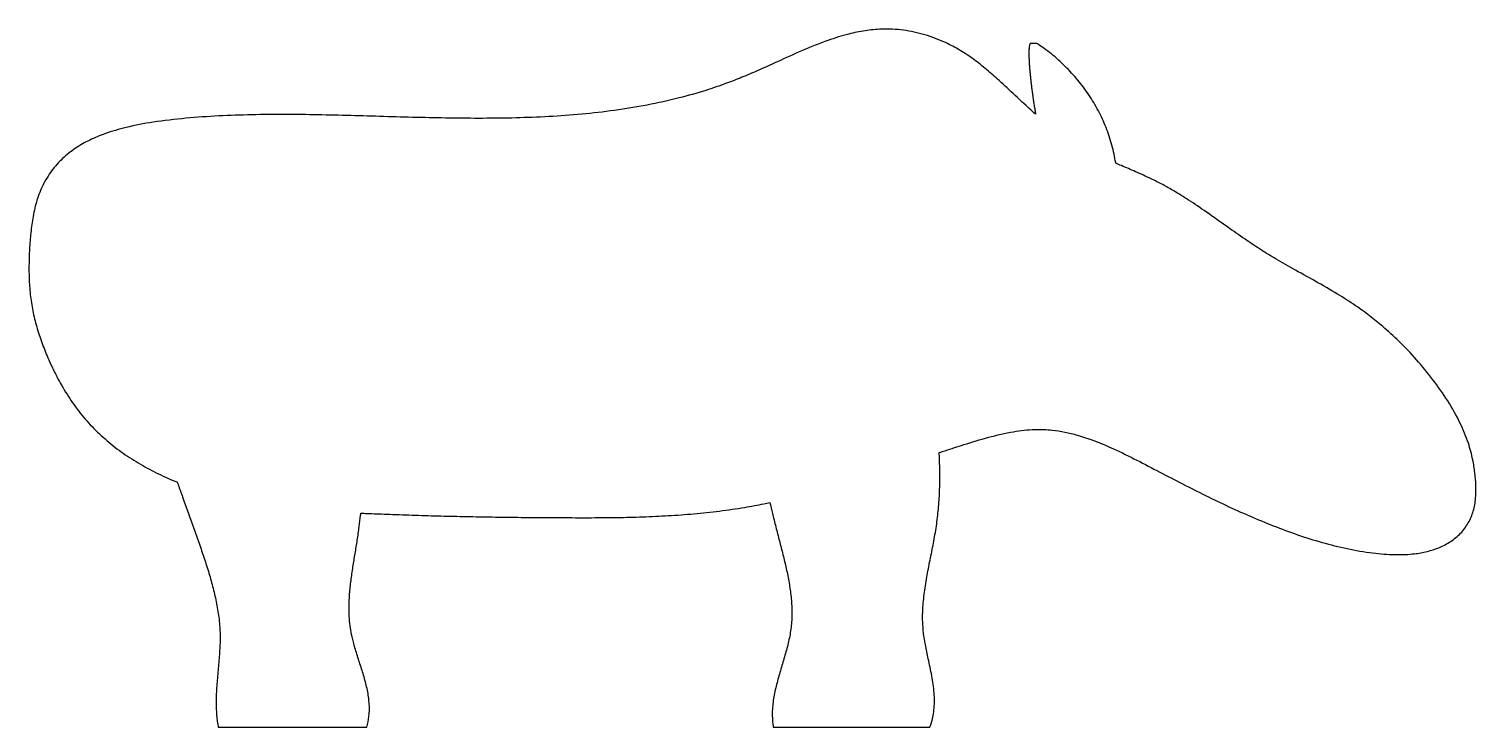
# Model space of a CAD drawing. Header units: millimetres. Extents: x 3 to 294, y 0 to 141.
import ezdxf

# ---------------------------------------------------------------- set-up
doc = ezdxf.new("R2010")
doc.units = ezdxf.units.MM
doc.layers.add('outline', color=7, linetype='Continuous')

msp = doc.modelspace()

# ---------------------------------------------------------------- linework, layer by layer
at = {"layer": 'outline'}
for p, q in [((205.76, 137.72), (204.52, 137.72)), ((40.9, 0), (70.82, 0)), ((152.75, 0), (184.33, 0))]:
    msp.add_line(p, q, dxfattribs=at)
for points, knots in [([(205.6, 123.46), (205.18, 123.84), (203.8, 125.08), (201.38, 127.36), (198.56, 130), (195.79, 132.44), (193.18, 134.51), (190.41, 136.36), (187.15, 138.1), (183.35, 139.56), (179, 140.49), (174.93, 140.68), (171.24, 140.33), (167.62, 139.58), (163.39, 138.25), (158.59, 136.31), (153.88, 134.16), (149.84, 132.32), (146.45, 130.87), (143, 129.52), (138.8, 128.1), (133.47, 126.59), (127.33, 125.23), (120.76, 124.16), (114.15, 123.42), (107.52, 122.94), (100.87, 122.68), (94.21, 122.6), (87.56, 122.65), (80.91, 122.79), (74.26, 122.98), (67.61, 123.18), (60.96, 123.34), (54.31, 123.42), (47.65, 123.36), (41.01, 123.13), (34.37, 122.68), (28.12, 121.97), (22.67, 120.94), (18.4, 119.7), (14.98, 118.3), (12.08, 116.66), (9.47, 114.58), (7.25, 112.09), (5.51, 109.24), (4.3, 106.13), (3.54, 102.89), (3.09, 99.59), (2.85, 96.27), (2.74, 92.95), (2.78, 89.62), (3.07, 86.31), (3.66, 83.03), (4.52, 79.82), (5.61, 76.67), (6.8, 73.79), (7.76, 71.79), (8.27, 70.8), (8.36, 70.63)], [-0.000001, -0.000001, -0.000001, -0.000001, 0.006794, 0.02193, 0.039474, 0.052632, 0.065789, 0.078947, 0.092105, 0.109649, 0.127193, 0.144737, 0.157895, 0.171053, 0.188596, 0.210526, 0.232456, 0.25, 0.263158, 0.276316, 0.29386, 0.315789, 0.342105, 0.368421, 0.394737, 0.421053, 0.447368, 0.473684, 0.5, 0.526316, 0.552632, 0.578947, 0.605263, 0.631579, 0.657895, 0.684211, 0.710526, 0.736842, 0.758772, 0.776316, 0.789474, 0.802632, 0.815789, 0.828947, 0.842105, 0.855263, 0.868421, 0.881579, 0.894737, 0.907895, 0.921053, 0.934211, 0.947368, 0.960526, 0.973684, 0.986842, 0.997592, 1, 1, 1, 1]), ([(204.52, 137.72), (204.51, 137.71), (204.44, 137.58), (204.34, 137.24), (204.28, 136.66), (204.26, 135.91), (204.27, 135.06), (204.3, 134.16), (204.36, 133.26), (204.43, 132.37), (204.51, 131.47), (204.6, 130.58), (204.7, 129.69), (204.81, 128.79), (204.93, 127.9), (205.05, 127.01), (205.18, 126.12), (205.32, 125.24), (205.46, 124.35), (205.56, 123.76), (205.6, 123.46)], [0, 0, 0, 0, 0.002688, 0.03125, 0.072917, 0.125, 0.1875, 0.25, 0.3125, 0.375, 0.4375, 0.5, 0.5625, 0.625, 0.6875, 0.75, 0.8125, 0.875, 0.9375, 1.000019, 1.000019, 1.000019, 1.000019]), ([(221.76, 113.58), (221.76, 113.62), (221.66, 114.23), (221.43, 115.45), (221, 117.23), (220.46, 119.02), (219.83, 120.77), (219.09, 122.49), (218.27, 124.16), (217.35, 125.79), (216.35, 127.36), (215.27, 128.89), (214.12, 130.35), (212.89, 131.76), (211.59, 133.1), (210.24, 134.38), (208.82, 135.6), (207.47, 136.64), (206.44, 137.34), (205.9, 137.65), (205.76, 137.72)], [0.0000003, 0.0000003, 0.0000003, 0.0000003, 0.004086, 0.0625, 0.125, 0.1875, 0.25, 0.3125, 0.375, 0.4375, 0.5, 0.5625, 0.625, 0.6875, 0.75, 0.8125, 0.875, 0.9375, 0.9836325, 1, 1, 1, 1]), ([(186.19, 55.29), (186.58, 55.42), (188.22, 55.96), (191.52, 57.02), (196.1, 58.42), (200.89, 59.55), (205.2, 60.02), (208.67, 59.91), (211.53, 59.47), (214.33, 58.76), (217.62, 57.65), (221.61, 55.96), (226.02, 53.79), (230.62, 51.37), (235.23, 48.97), (239.87, 46.63), (244.56, 44.37), (249.3, 42.25), (254.11, 40.28), (259, 38.5), (263.97, 36.97), (269.02, 35.75), (273.87, 34.96), (278.2, 34.66), (281.67, 34.81), (284.52, 35.31), (287, 36.11), (289.31, 37.32), (291.33, 38.98), (292.91, 41.07), (293.91, 43.49), (294.35, 46.07), (294.38, 48.67), (294.16, 51.26), (293.7, 54.12), (292.81, 57.47), (291.15, 61.48), (288.72, 65.75), (285.73, 70.01), (282.42, 74.03), (279.04, 77.59), (275.84, 80.51), (272.92, 82.87), (269.87, 85.07), (266.22, 87.4), (261.96, 89.85), (257.66, 92.21), (253.89, 94.35), (250.69, 96.33), (247.58, 98.42), (244.03, 100.91), (240.27, 103.59), (236.68, 106.03), (233.74, 107.86), (231.23, 109.28), (228.65, 110.58), (225.86, 111.83), (223.47, 112.85), (222.14, 113.41), (221.76, 113.58)], [0, 0, 0, 0, 0.005515, 0.023256, 0.046512, 0.069767, 0.089147, 0.104651, 0.116279, 0.127907, 0.143411, 0.162791, 0.186047, 0.209302, 0.232558, 0.255814, 0.27907, 0.302326, 0.325581, 0.348837, 0.372093, 0.395349, 0.418605, 0.437984, 0.453488, 0.465116, 0.476744, 0.488372, 0.5, 0.511628, 0.523256, 0.534884, 0.546512, 0.55814, 0.569767, 0.585271, 0.604651, 0.627907, 0.651163, 0.674419, 0.697674, 0.717054, 0.732558, 0.748062, 0.767442, 0.790698, 0.813953, 0.833333, 0.848837, 0.864341, 0.883721, 0.906977, 0.926357, 0.94186, 0.953488, 0.965116, 0.98062, 0.994484, 1, 1, 1, 1]), ([(8.36, 70.63), (8.39, 70.57), (8.71, 69.96), (9.38, 68.75), (10.41, 67.04), (11.55, 65.31), (12.77, 63.65), (14.08, 62.04), (15.46, 60.51), (16.93, 59.06), (18.47, 57.68), (20.07, 56.37), (21.74, 55.15), (23.45, 54), (25.22, 52.92), (27.02, 51.92), (28.87, 50.99), (30.69, 50.15), (31.95, 49.61), (32.59, 49.36), (32.65, 49.33)], [0, 0, 0, 0, 0.00571, 0.0625, 0.125, 0.1875, 0.25, 0.3125, 0.375, 0.4375, 0.5, 0.5625, 0.625, 0.6875, 0.75, 0.8125, 0.875, 0.9375, 0.994294, 1.000001, 1.000001, 1.000001, 1.000001]), ([(184.33, 0), (184.4, 0.21), (184.78, 1.31), (185.25, 3.6), (185.26, 6.89), (184.74, 10.34), (184.02, 13.56), (183.41, 16.41), (183, 18.9), (182.81, 21.41), (182.88, 24.33), (183.24, 27.61), (183.83, 31.05), (184.52, 34.47), (185.2, 37.9), (185.77, 41.35), (186.13, 44.82), (186.32, 48.31), (186.33, 51.58), (186.26, 53.91), (186.2, 55.07), (186.19, 55.29)], [0, 0, 0, 0, 0.011885, 0.0625, 0.125, 0.1875, 0.25, 0.302083, 0.34375, 0.385417, 0.4375, 0.5, 0.5625, 0.625, 0.6875, 0.75, 0.8125, 0.875, 0.9375, 0.988115, 1, 1, 1, 1]), ([(32.65, 49.33), (32.71, 49.16), (33.06, 48.16), (33.77, 46.17), (34.77, 43.36), (35.85, 40.38), (36.91, 37.39), (37.95, 34.4), (38.92, 31.38), (39.8, 28.34), (40.53, 25.25), (41.05, 22.12), (41.31, 18.96), (41.24, 15.79), (40.98, 12.63), (40.68, 9.48), (40.46, 6.31), (40.47, 3.33), (40.69, 1.22), (40.87, 0.18), (40.9, 0)], [0.0000011, 0.0000011, 0.0000011, 0.0000011, 0.0109728, 0.0625, 0.125, 0.1875, 0.25, 0.3125, 0.375, 0.4375, 0.5, 0.5625, 0.625, 0.6875, 0.75, 0.8125, 0.875, 0.9375, 0.9890272, 1, 1, 1, 1]), ([(69.65, 43.09), (70.05, 43.07), (71.77, 43), (75.21, 42.86), (79.97, 42.69), (85.13, 42.54), (90.29, 42.42), (95.46, 42.32), (100.62, 42.25), (105.79, 42.21), (110.95, 42.18), (116.12, 42.17), (121.28, 42.21), (126.44, 42.33), (131.6, 42.57), (136.76, 42.94), (141.89, 43.48), (146.6, 44.16), (149.99, 44.79), (151.67, 45.13), (152.07, 45.22)], [-0.000003, -0.000003, -0.000003, -0.000003, 0.014782, 0.0625, 0.125, 0.1875, 0.25, 0.3125, 0.375, 0.4375, 0.5, 0.5625, 0.625, 0.6875, 0.75, 0.8125, 0.875, 0.9375, 0.985218, 1, 1, 1, 1]), ([(152.07, 45.22), (152.1, 45.07), (152.32, 44.13), (152.76, 42.26), (153.43, 39.61), (154.16, 36.81), (154.88, 34.02), (155.54, 31.21), (156.07, 28.37), (156.43, 25.5), (156.55, 22.62), (156.35, 19.73), (155.79, 16.9), (155.02, 14.11), (154.18, 11.35), (153.38, 8.58), (152.76, 5.76), (152.48, 3.06), (152.58, 1.14), (152.72, 0.18), (152.75, 0)], [-0.000002, -0.000002, -0.000002, -0.000002, 0.010009, 0.0625, 0.125, 0.1875, 0.25, 0.3125, 0.375, 0.4375, 0.5, 0.5625, 0.625, 0.6875, 0.75, 0.8125, 0.875, 0.9375, 0.987826, 1, 1, 1, 1]), ([(70.82, 0), (70.87, 0.16), (71.11, 1.04), (71.41, 2.85), (71.34, 5.43), (70.85, 8.13), (70.11, 10.77), (69.25, 13.37), (68.46, 15.83), (67.87, 18.04), (67.5, 19.98), (67.29, 21.95), (67.22, 24.23), (67.34, 26.82), (67.64, 29.54), (68.04, 32.25), (68.49, 34.96), (68.93, 37.66), (69.3, 40.24), (69.53, 42.05), (69.63, 42.95), (69.65, 43.09)], [0, 0, 0, 0, 0.011708, 0.0625, 0.125, 0.1875, 0.25, 0.3125, 0.375, 0.4270833, 0.46875, 0.5104167, 0.5625, 0.625, 0.6875, 0.75, 0.8125, 0.875, 0.9375, 0.9905735, 0.9999552, 0.9999552, 0.9999552, 0.9999552])]:
    msp.add_open_spline(points, degree=3, knots=knots, dxfattribs=at)

doc.saveas('drawing.dxf')
